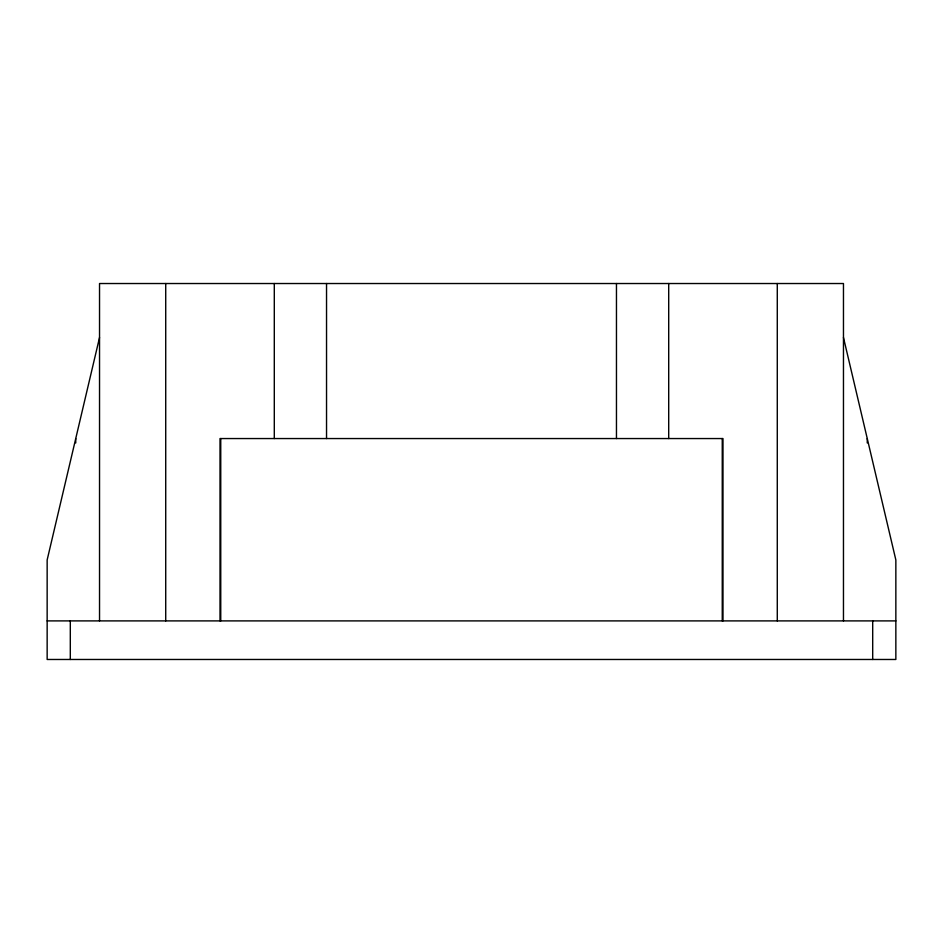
<?xml version="1.0" encoding="UTF-8"?>
<svg xmlns="http://www.w3.org/2000/svg" width="943" height="943" viewBox="0 0 943 943"><rect width="100%" height="100%" fill="white"/><g stroke="black" fill="none" stroke-linecap="round" stroke-linejoin="round"><path stroke-width="1.41" d="M99.534 337.535L47.15 559.953L47.15 659.475L895.85 659.475L895.85 559.953L843.466 337.535M47.15 620.895L895.85 620.895M872.699 620.895L872.699 659.475M867.265 438.554L867.265 442.962M843.466 620.895L843.466 283.525L99.534 283.525L99.534 620.895M777.28 283.525L777.28 620.895M722.986 620.895L722.986 438.554L220.014 438.554L220.014 620.895M722.255 438.554L722.255 620.895M668.705 283.525L668.705 438.554M616.463 283.525L616.463 438.554M326.537 283.525L326.537 438.554M274.295 283.525L274.295 438.554M220.745 438.554L220.745 620.895M165.72 283.525L165.72 620.895M75.735 438.554L75.735 442.962M70.301 620.895L70.301 659.475"/></g></svg>
